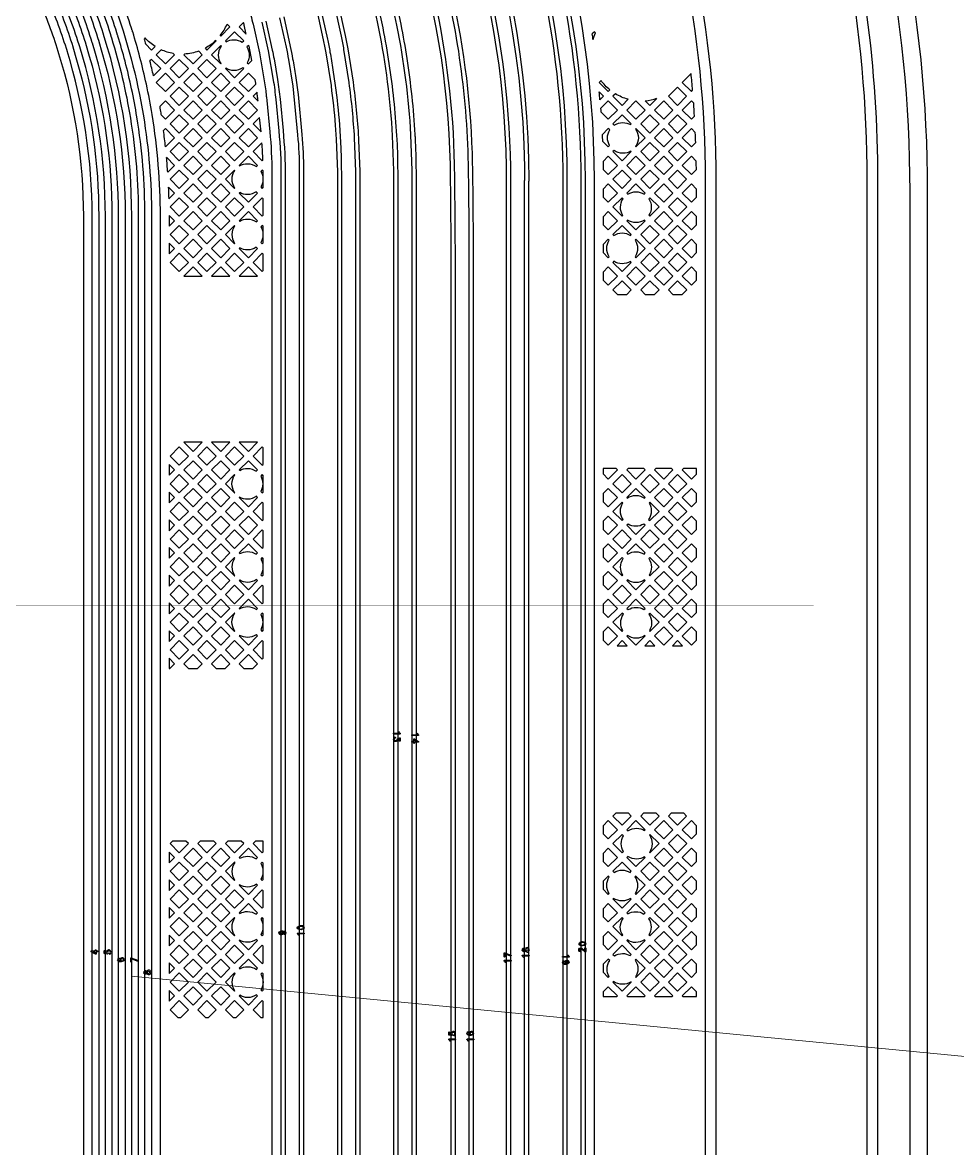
# Model space of a CAD drawing. Extents: x 726 to 3150, y -650 to 148.
# Drawn here: x 2605.96 to 2616.76, y -578.33 to -565.32 of the extents above; entities that cross this region are included whole.
import ezdxf

# ---------------------------------------------------------------- set-up
doc = ezdxf.new("R2010")
doc.units = 0
doc.layers.get('0').update_dxf_attribs({"lineweight": 5})
for name, color, linetype in [('bak_bak_btr2-bcq2792', 8, 'Continuous'), ('bak_outline', 12, 'Continuous'), ('biaozhu1', 9, 'Continuous'), ('quyukuang', 10, 'Continuous')]:
    doc.layers.add(name, color=color, linetype=linetype)

msp = doc.modelspace()

# ---------------------------------------------------------------- linework, layer by layer
at = {"linetype": 'Continuous'}
msp.add_line((2626.203, -578.168), (2607.222, -576.338), dxfattribs=at)
at = {"layer": 'bak_bak_btr2-bcq2792'}
for p, q in [((2608.517, -565.325), (2608.467, -565.375)), ((2608.467, -565.375), (2608.548, -565.456)), ((2613.685, -565.912), (2613.582, -566.015)), ((2608.673, -566.129), (2608.627, -566.174)), ((2608.627, -566.174), (2608.684, -566.232)), ((2608.702, -566.419), (2608.627, -566.494)), ((2608.719, -566.586), (2608.702, -566.419)), ((2608.627, -566.494), (2608.719, -566.586)), ((2608.729, -566.711), (2608.627, -566.814)), ((2607.658, -567.557), (2607.658, -567.675)), ((2607.658, -567.871), (2607.658, -567.994)), ((2607.658, -570.428), (2607.658, -570.552)), ((2607.658, -570.748), (2607.658, -570.872)), ((2607.658, -571.068), (2607.658, -571.192)), ((2607.658, -571.387), (2607.658, -571.511)), ((2607.658, -571.707), (2607.658, -571.831)), ((2607.658, -572.027), (2607.658, -572.151)), ((2607.658, -572.347), (2607.658, -572.47)), ((2612.832, -572.52), (2612.946, -572.52)), ((2613.152, -572.52), (2613.266, -572.52)), ((2613.471, -572.52), (2613.586, -572.52)), ((2607.658, -572.666), (2607.658, -572.782)), ((2607.658, -574.904), (2607.658, -575.028)), ((2607.658, -575.224), (2607.658, -575.348)), ((2607.658, -575.544), (2607.658, -575.667)), ((2607.658, -575.863), (2607.658, -575.987)), ((2607.658, -576.183), (2607.658, -576.307)), ((2607.658, -576.503), (2607.658, -576.626))]:
    msp.add_line(p, q, dxfattribs=at)
for points in [[(2598, -555.381), (2598, -549.881, -0.196002), (2602.246, -539.466, 0.196006), (2603.017, -537.576), (2603.017, -506.983, -0.414216), (2603.814, -506.186), (2615.413, -506.186, -0.414216), (2616.21, -506.983), (2616.21, -537.991, -0.202307), (2611.708, -548.661, 0.202311), (2611.194, -549.881), (2611.194, -555.381, 0.202315), (2611.708, -556.601, -0.202307), (2616.21, -567.271), (2616.21, -588.803, -0.414217), (2615.413, -589.599), (2603.814, -589.599, -0.414217), (2603.017, -588.803), (2603.017, -567.686, 0.196007), (2602.246, -565.796, -0.196002)], [(2607.368, -565.515, -0.002002), (2607.384, -565.57), (2607.454, -565.641), (2607.496, -565.599, -0.066388), (2607.381, -565.502)], [(2608.307, -565.535), (2608.318, -565.546, -0.129245), (2608.405, -565.523, -0.145994), (2608.503, -565.552), (2608.519, -565.535), (2608.413, -565.429)], [(2607.508, -565.695), (2607.614, -565.801), (2607.72, -565.695), (2607.706, -565.681, -0.064954), (2607.566, -565.638)], [(2608.073, -565.621), (2608.094, -565.641), (2608.2, -565.535), (2608.196, -565.531, -0.066909)], [(2608.148, -565.695), (2608.254, -565.801), (2608.257, -565.798, -0.145992), (2608.228, -565.7, -0.157343), (2608.261, -565.596), (2608.253, -565.589)], [(2608.556, -565.606, -0.27496), (2608.56, -565.788), (2608.573, -565.801), (2608.613, -565.761), (2608.58, -565.595), (2608.573, -565.589)], [(2607.828, -565.695), (2607.934, -565.801), (2608.04, -565.695), (2607.999, -565.654, -0.074284), (2607.835, -565.688)], [(2608.307, -565.855), (2608.413, -565.961), (2608.519, -565.855), (2608.509, -565.845, -0.157306), (2608.405, -565.878, -0.140718), (2608.311, -565.851)], [(2608.467, -566.015), (2608.573, -566.12), (2608.659, -566.035, 0.001196), (2608.657, -566.023), (2608.657, -566.022), (2608.651, -565.986), (2608.573, -565.909)], [(2612.623, -566.015), (2612.729, -566.12), (2612.748, -566.102, -0.066098), (2612.645, -565.993)], [(2607.549, -566.294, -0.002605), (2607.561, -566.368), (2607.561, -566.369, -0.00088), (2607.565, -566.391), (2607.614, -566.44), (2607.72, -566.334), (2607.614, -566.228)], [(2612.64, -566.318, -0.000857), (2612.642, -566.353), (2612.729, -566.44), (2612.835, -566.334), (2612.729, -566.228)], [(2613.582, -566.334), (2613.688, -566.44), (2613.724, -566.404, 0.003029), (2613.715, -566.255), (2613.688, -566.228)], [(2612.783, -566.494), (2612.798, -566.509, -0.14994), (2612.898, -566.479, -0.131441), (2612.987, -566.502), (2612.995, -566.494), (2612.889, -566.388)], [(2612.658, -566.619, -0.00163), (2612.661, -566.692), (2612.729, -566.76), (2612.744, -566.745, -0.131432), (2612.72, -566.656, -0.136752), (2612.746, -566.564), (2612.729, -566.548)], [(2613.043, -566.554, -0.155191), (2613.076, -566.656, -0.149932), (2613.045, -566.756), (2613.049, -566.76), (2613.155, -566.654), (2613.049, -566.548)], [(2613.582, -566.654), (2613.688, -566.76), (2613.739, -566.709, 0.002345), (2613.734, -566.594), (2613.688, -566.548)], [(2612.783, -566.814), (2612.889, -566.92), (2612.995, -566.814), (2612.99, -566.809, -0.136746), (2612.898, -566.834, -0.155192), (2612.795, -566.802)], [(2608.467, -566.974), (2608.472, -566.979, -0.13383), (2608.563, -566.954, -0.155978), (2608.666, -566.987), (2608.679, -566.974), (2608.573, -566.868)], [(2612.668, -566.929, -0.002027), (2612.67, -567.02), (2612.729, -567.08), (2612.835, -566.974), (2612.729, -566.868)], [(2613.582, -566.974), (2613.688, -567.08), (2613.746, -567.022, 0.001993), (2613.745, -566.924), (2613.688, -566.868)], [(2608.307, -567.133), (2608.413, -567.239), (2608.418, -567.235, -0.155979), (2608.385, -567.132, -0.152829), (2608.416, -567.031), (2608.413, -567.027)], [(2608.716, -567.222), (2608.733, -567.239), (2608.743, -567.229), (2608.743, -567.064, 0.001323), (2608.743, -567.038), (2608.733, -567.028), (2608.717, -567.044, -0.13064), (2608.74, -567.132, -0.133837)], [(2612.943, -567.293), (2612.955, -567.305, -0.139662), (2613.048, -567.278, -0.141511), (2613.143, -567.305), (2613.155, -567.293), (2613.049, -567.187)], [(2608.467, -567.293), (2608.573, -567.399), (2608.679, -567.293), (2608.664, -567.278, -0.152831), (2608.563, -567.31, -0.130639), (2608.474, -567.286)], [(2612.783, -567.453), (2612.889, -567.559), (2612.898, -567.551, -0.141503), (2612.87, -567.456, -0.147043), (2612.9, -567.358), (2612.889, -567.347)], [(2613.197, -567.359, -0.145197), (2613.226, -567.456, -0.139658), (2613.199, -567.549), (2613.209, -567.559), (2613.315, -567.453), (2613.209, -567.347)], [(2608.467, -567.613), (2608.473, -567.618, -0.134889), (2608.563, -567.593, -0.155451), (2608.666, -567.626), (2608.679, -567.613), (2608.573, -567.507)], [(2608.307, -567.773), (2608.413, -567.879), (2608.418, -567.874, -0.155457), (2608.386, -567.771, -0.151785), (2608.417, -567.67), (2608.413, -567.667)], [(2608.716, -567.862), (2608.733, -567.879), (2608.743, -567.869), (2608.743, -567.677), (2608.733, -567.667), (2608.717, -567.682, -0.131169), (2608.741, -567.771, -0.134883)], [(2612.783, -567.773), (2612.792, -567.782, -0.145469), (2612.889, -567.753, -0.144677), (2612.986, -567.782), (2612.995, -567.773), (2612.889, -567.667)], [(2612.943, -567.613), (2613.049, -567.719), (2613.155, -567.613), (2613.146, -567.604, -0.147048), (2613.048, -567.634, -0.145202), (2612.951, -567.605)], [(2612.67, -567.98), (2612.729, -568.039), (2612.74, -568.028, -0.144675), (2612.712, -567.931, -0.14124), (2612.739, -567.836), (2612.729, -567.827), (2612.67, -567.886)], [(2613.038, -568.028), (2613.049, -568.039), (2613.155, -567.933), (2613.049, -567.827), (2613.04, -567.836, -0.142038), (2613.067, -567.931, -0.145466)], [(2608.467, -567.933), (2608.573, -568.039), (2608.679, -567.933), (2608.664, -567.918, -0.15178), (2608.563, -567.949, -0.131176), (2608.475, -567.925)], [(2612.783, -568.093), (2612.889, -568.199), (2612.995, -568.093), (2612.984, -568.082, -0.141252), (2612.889, -568.109, -0.142032), (2612.794, -568.081)], [(2608.467, -570.49), (2608.473, -570.496, -0.129832), (2608.561, -570.473, -0.155192), (2608.664, -570.506), (2608.679, -570.49), (2608.573, -570.384)], [(2608.307, -570.65), (2608.413, -570.756), (2608.416, -570.754, -0.155191), (2608.383, -570.651, -0.156771), (2608.417, -570.547), (2608.413, -570.544)], [(2608.715, -570.562, -0.131432), (2608.739, -570.651, -0.12984), (2608.716, -570.739), (2608.733, -570.756), (2608.743, -570.746), (2608.743, -570.555), (2608.733, -570.544)], [(2612.943, -570.81), (2612.948, -570.815, -0.14836), (2613.047, -570.785, -0.152039), (2613.148, -570.817), (2613.155, -570.81), (2613.049, -570.704)], [(2608.467, -570.81), (2608.573, -570.916), (2608.679, -570.81), (2608.665, -570.795, -0.156771), (2608.561, -570.829, -0.131441), (2608.472, -570.805)], [(2612.783, -570.97), (2612.889, -571.076), (2612.901, -571.064, -0.152049), (2612.869, -570.963, -0.138333), (2612.896, -570.87), (2612.889, -570.864)], [(2613.195, -571.062), (2613.209, -571.076), (2613.315, -570.97), (2613.209, -570.864), (2613.2, -570.873, -0.134633), (2613.225, -570.963, -0.148355)], [(2612.943, -571.13), (2613.049, -571.236), (2613.155, -571.13), (2613.14, -571.115, -0.138341), (2613.047, -571.141, -0.134621), (2612.957, -571.116)], [(2608.467, -571.449), (2608.475, -571.457, -0.131166), (2608.563, -571.433, -0.151778), (2608.664, -571.464), (2608.679, -571.449), (2608.573, -571.343)], [(2612.943, -571.449), (2612.955, -571.462, -0.139131), (2613.049, -571.435, -0.139658), (2613.142, -571.462), (2613.155, -571.449), (2613.049, -571.343)], [(2608.307, -571.609), (2608.413, -571.715), (2608.417, -571.712, -0.151777), (2608.386, -571.611, -0.155454), (2608.418, -571.508), (2608.413, -571.503)], [(2608.716, -571.52, -0.134899), (2608.741, -571.611, -0.131176), (2608.717, -571.7), (2608.733, -571.715), (2608.743, -571.705), (2608.743, -571.513), (2608.733, -571.503)], [(2612.783, -571.609), (2612.889, -571.715), (2612.898, -571.707, -0.139662), (2612.871, -571.613, -0.147574), (2612.901, -571.515), (2612.889, -571.503)], [(2613.197, -571.515, -0.147048), (2613.227, -571.613, -0.139124), (2613.2, -571.706), (2613.209, -571.715), (2613.315, -571.609), (2613.209, -571.503)], [(2608.467, -571.769), (2608.573, -571.875), (2608.679, -571.769), (2608.666, -571.756, -0.155457), (2608.563, -571.789, -0.134886), (2608.473, -571.764)], [(2612.943, -571.769), (2613.049, -571.875), (2613.155, -571.769), (2613.147, -571.761, -0.14757), (2613.049, -571.791, -0.147043), (2612.951, -571.761)], [(2608.467, -572.089), (2608.472, -572.093, -0.131962), (2608.561, -572.069, -0.157289), (2608.665, -572.103), (2608.679, -572.089), (2608.573, -571.983)], [(2612.943, -572.089), (2612.958, -572.104, -0.137545), (2613.051, -572.078, -0.134091), (2613.141, -572.103), (2613.155, -572.089), (2613.049, -571.983)], [(2608.307, -572.249), (2608.413, -572.355), (2608.417, -572.351, -0.157288), (2608.383, -572.247, -0.154669), (2608.416, -572.145), (2608.413, -572.143)], [(2608.715, -572.336), (2608.733, -572.355), (2608.743, -572.344), (2608.743, -572.153), (2608.733, -572.143), (2608.716, -572.16, -0.129316), (2608.739, -572.247, -0.131974)], [(2612.783, -572.249), (2612.889, -572.355), (2612.898, -572.346, -0.134093), (2612.873, -572.256, -0.149153), (2612.903, -572.157), (2612.889, -572.143)], [(2613.197, -572.155, -0.152569), (2613.229, -572.256, -0.137539), (2613.203, -572.348), (2613.209, -572.355), (2613.315, -572.249), (2613.209, -572.143)], [(2608.467, -572.408), (2608.573, -572.514), (2608.679, -572.408), (2608.663, -572.393, -0.154667), (2608.561, -572.425, -0.129302), (2608.474, -572.402)], [(2612.943, -572.409), (2613.049, -572.514), (2613.155, -572.408), (2613.15, -572.403, -0.149145), (2613.051, -572.434, -0.152563), (2612.95, -572.402)], [(2612.943, -574.646), (2612.956, -574.66, -0.151248), (2613.057, -574.629, -0.134886), (2613.148, -574.654), (2613.155, -574.646), (2613.049, -574.54)], [(2612.783, -574.806), (2612.889, -574.912), (2612.904, -574.897, -0.134899), (2612.879, -574.807, -0.135426), (2612.904, -574.715), (2612.889, -574.7)], [(2613.203, -574.706, -0.151777), (2613.235, -574.807, -0.151254), (2613.204, -574.907), (2613.209, -574.912), (2613.315, -574.806), (2613.209, -574.7)], [(2608.467, -574.966), (2608.476, -574.975, -0.129299), (2608.563, -574.952, -0.149932), (2608.663, -574.982), (2608.679, -574.966), (2608.573, -574.86)], [(2612.943, -574.966), (2613.049, -575.072), (2613.155, -574.966), (2613.148, -574.959, -0.135419), (2613.057, -574.984, -0.151778), (2612.956, -574.953)], [(2608.307, -575.126), (2608.413, -575.232), (2608.416, -575.229, -0.149944), (2608.386, -575.129, -0.157296), (2608.419, -575.025), (2608.413, -575.02)], [(2608.716, -575.037, -0.136746), (2608.741, -575.129, -0.129302), (2608.718, -575.217), (2608.733, -575.232), (2608.743, -575.222), (2608.743, -575.03), (2608.733, -575.02)], [(2612.783, -575.126), (2612.796, -575.138, -0.139131), (2612.889, -575.112, -0.139396), (2612.982, -575.138), (2612.995, -575.126), (2612.889, -575.02)], [(2612.67, -575.333), (2612.729, -575.392), (2612.738, -575.383, -0.139399), (2612.711, -575.29, -0.147577), (2612.741, -575.191), (2612.729, -575.18), (2612.67, -575.239)], [(2613.037, -575.191, -0.147304), (2613.067, -575.29, -0.139124), (2613.04, -575.383), (2613.049, -575.392), (2613.155, -575.286), (2613.049, -575.18)], [(2608.467, -575.286), (2608.573, -575.392), (2608.679, -575.286), (2608.667, -575.274, -0.157288), (2608.563, -575.307, -0.136748), (2608.471, -575.282)], [(2608.467, -575.606), (2608.475, -575.613, -0.130112), (2608.563, -575.59, -0.151778), (2608.664, -575.621), (2608.679, -575.606), (2608.573, -575.499)], [(2612.783, -575.445), (2612.889, -575.551), (2612.995, -575.446), (2612.987, -575.438, -0.147573), (2612.889, -575.467, -0.147312), (2612.791, -575.438)], [(2612.943, -575.605), (2612.955, -575.617, -0.135159), (2613.046, -575.592, -0.1423), (2613.141, -575.62), (2613.155, -575.606), (2613.049, -575.499)], [(2608.307, -575.765), (2608.413, -575.871), (2608.416, -575.868, -0.151777), (2608.385, -575.768, -0.156507), (2608.418, -575.664), (2608.413, -575.659)], [(2608.716, -575.677, -0.134899), (2608.741, -575.768, -0.130108), (2608.717, -575.856), (2608.733, -575.871), (2608.743, -575.861), (2608.743, -575.67), (2608.733, -575.659)], [(2612.783, -575.765), (2612.889, -575.871), (2612.896, -575.865, -0.142302), (2612.868, -575.77, -0.151511), (2612.899, -575.669), (2612.889, -575.659)], [(2613.195, -575.673, -0.144409), (2613.223, -575.77, -0.135164), (2613.198, -575.861), (2613.209, -575.871), (2613.315, -575.765), (2613.209, -575.659)], [(2608.467, -575.925), (2608.573, -576.031), (2608.679, -575.925), (2608.666, -575.912, -0.156509), (2608.563, -575.945, -0.134886), (2608.472, -575.921)], [(2612.943, -575.925), (2613.049, -576.031), (2613.155, -575.925), (2613.146, -575.916, -0.151517), (2613.046, -575.948, -0.144411), (2612.949, -575.919)], [(2612.783, -576.085), (2612.8, -576.102, -0.138862), (2612.893, -576.075, -0.130639), (2612.981, -576.099), (2612.995, -576.085), (2612.889, -575.979)], [(2608.467, -576.245), (2608.475, -576.252, -0.133566), (2608.565, -576.228, -0.150992), (2608.665, -576.259), (2608.679, -576.245), (2608.573, -576.139)], [(2612.67, -576.292), (2612.729, -576.351), (2612.739, -576.341, -0.130641), (2612.715, -576.253, -0.14783), (2612.745, -576.155), (2612.729, -576.139), (2612.67, -576.198)], [(2613.038, -576.15, -0.155976), (2613.071, -576.253, -0.138868), (2613.044, -576.346), (2613.049, -576.351), (2613.155, -576.245), (2613.049, -576.139)], [(2608.307, -576.405), (2608.413, -576.511), (2608.418, -576.506, -0.150988), (2608.387, -576.406, -0.153092), (2608.419, -576.304), (2608.413, -576.299)], [(2608.717, -576.314, -0.135691), (2608.743, -576.406, -0.133553), (2608.718, -576.496), (2608.733, -576.511), (2608.743, -576.5), (2608.743, -576.309), (2608.733, -576.299)], [(2612.783, -576.405), (2612.889, -576.511), (2612.995, -576.405), (2612.992, -576.401, -0.147838), (2612.893, -576.431, -0.155975), (2612.79, -576.398)], [(2608.467, -576.565), (2608.573, -576.671), (2608.679, -576.565), (2608.666, -576.552, -0.1531), (2608.565, -576.584, -0.135682), (2608.474, -576.558)]]:
    msp.add_lwpolyline(points, format="xyb", close=True, dxfattribs=at)
for points in [[(2613.976, -585.659), (2613.976, -567.147, 0.202298), (2610.149, -558.078, -0.202305)], [(2610.061, -558.169, -0.202293), (2613.848, -567.147), (2613.848, -585.688, -0.020524)], [(2612.416, -584.975), (2612.416, -567.147, 0.202305), (2609.061, -559.195, -0.202285)], [(2612.207, -585.018), (2612.207, -567.147, 0.202305), (2608.914, -559.345, -0.20227)], [(2609.063, -560.068, -0.187222), (2611.811, -567.148, -0.120762), (2611.808, -567.159), (2611.808, -585.113, 0.198841), (2611.972, -585.509), (2612.211, -585.748, -0.160394), (2612.427, -586.176, 0.08457), (2612.458, -586.241, -0.26797), (2612.502, -586.318), (2612.502, -586.953), (2612.325, -586.953), (2612.325, -586.318, -0.221795), (2612.356, -586.249, 0.130023), (2612.376, -586.142, 0.145827), (2612.18, -585.78), (2611.941, -585.541, -0.198837), (2611.763, -585.113), (2611.763, -567.148, -0.12073), (2611.766, -567.138, 0.003119), (2611.765, -566.991, 0.198397), (2608.607, -559.661, -0.034382)], [(2610.291, -560.539, -0.159979), (2612.461, -567.147), (2612.461, -584.975, 0.122757)], [(2612.569, -584.976), (2612.569, -567.147, 0.159973), (2610.378, -560.475, 0.033004)], [(2610.162, -560.718, -0.158409), (2612.252, -567.147), (2612.252, -585.018, 0.198501)], [(2610.462, -562.449, -0.119188), (2611.599, -567.148), (2611.599, -585.229, 0.198909), (2611.743, -585.576), (2612.006, -585.839, -0.198885), (2612.086, -586.032), (2612.086, -586.123, 0.124476), (2612.117, -586.247, -0.234344), (2612.152, -586.318), (2612.152, -586.953), (2611.975, -586.953), (2611.975, -586.318, -0.234151), (2612.01, -586.247, 0.124489), (2612.041, -586.123), (2612.041, -586.032, 0.198886), (2611.974, -585.871), (2611.711, -585.608, -0.198911), (2611.554, -585.229), (2611.553, -566.995, 0.154555), (2609.598, -561.129)], [(2610.716, -565.033, -0.050566), (2610.95, -566.964), (2610.951, -567.002, -0.003403), (2610.96, -568.345), (2610.96, -585.851, 0.086272), (2610.989, -586.016, -0.05087), (2611.028, -586.175, 0.080048), (2611.061, -586.248, -0.242459), (2611.102, -586.318), (2611.102, -586.953), (2610.925, -586.953), (2610.925, -586.318, -0.199374), (2610.954, -586.256, 0.124478), (2610.975, -586.135, 0.035543), (2610.946, -586.031, -0.086175), (2610.915, -585.851), (2610.915, -568.345, 0.003403), (2610.906, -567.002, -0.015413), (2610.906, -567.001), (2610.905, -566.964, 0.148333), (2609.186, -561.667)], [(2614.79, -562.068, -0.090345), (2615.715, -567.147), (2615.715, -588.451, -0.391957)], [(2606.437, -563.885, -0.094675), (2607.36, -566.402, -0.040759), (2607.455, -567.56), (2607.455, -585.082, -0.1504)], [(2611.124, -585.851), (2611.124, -568.344, 0.003401), (2611.115, -566.999, -0.015215), (2611.115, -566.998), (2611.114, -566.959, 0.063005), (2610.758, -564.525, 0.016797)], [(2607.557, -585.083), (2607.557, -567.557, 0.040655), (2607.461, -566.385, 0.012253), (2607.395, -566.036, 0.011001), (2607.321, -565.726, 0.010596), (2607.237, -565.431, -0.016372), (2607.236, -565.428, -0.017308), (2607.235, -565.425, 0.006268), (2607.232, -565.415), (2607.223, -565.387, 0.024502), (2606.978, -564.721, 0.007098)], [(2607.226, -584.794), (2607.226, -567.559, 0.07621), (2606.909, -565.488, 0.024727), (2606.672, -564.847, -0.018176)], [(2606.742, -564.819, -0.025654), (2606.989, -565.491, -0.014069), (2606.992, -565.501, -0.034037), (2607.21, -566.426, -0.040723), (2607.302, -567.559), (2607.302, -584.794, -0.04192)], [(2607.378, -585.082), (2607.378, -567.558, 0.040679), (2607.285, -566.414, 0.023257), (2607.149, -565.771, 0.010696), (2607.066, -565.481, -0.01132), (2607.066, -565.48, 0.011139), (2607.062, -565.468), (2607.054, -565.443, 0.024629), (2606.813, -564.79, 0.008636)], [(2606.318, -564.989, -0.025023), (2606.545, -565.602, -0.019925), (2606.545, -565.605), (2606.589, -565.753, -0.070258), (2606.845, -567.561), (2606.845, -584.612, -0.1989)], [(2606.921, -584.612), (2606.921, -567.561, 0.075222), (2606.625, -565.606), (2606.617, -565.58, 0.026212), (2606.376, -564.931, -0.01785)], [(2606.458, -564.929, -0.02504), (2606.69, -565.557, -0.020172), (2606.691, -565.56, -0.014957), (2606.692, -565.562), (2606.736, -565.711, -0.070241), (2606.997, -567.561), (2606.997, -584.612, -0.198805)], [(2607.074, -584.794), (2607.074, -567.561, 0.075223), (2606.771, -565.561, -0.031206), (2606.77, -565.556, 0.025899), (2606.528, -564.9, -0.028124)], [(2606.6, -564.874, -0.025872), (2606.844, -565.537, -0.03296), (2606.845, -565.542, -0.075082), (2607.15, -567.561), (2607.15, -584.794, -0.041963)], [(2610.921, -564.987, -0.050537), (2611.159, -566.958), (2611.16, -566.999, -0.003401), (2611.169, -568.344), (2611.169, -585.851, 0.086524)], [(2606.156, -565.065, -0.024688), (2606.374, -565.653), (2606.374, -565.654), (2606.382, -565.681, -0.075246), (2606.667, -567.561), (2606.667, -584.612, -0.198651)], [(2606.769, -584.612), (2606.769, -567.561, 0.075245), (2606.479, -565.651, -0.022971), (2606.479, -565.648), (2606.472, -565.625, 0.02492), (2606.249, -565.022, -0.025436)], [(2609.813, -584.218), (2609.813, -567.042), (2609.799, -566.656, 0.018879), (2609.737, -566.018, -0.021991), (2609.737, -566.016), (2609.677, -565.634, 0.004575), (2609.648, -565.482), (2609.567, -565.117, 0.00742)], [(2609.611, -565.108), (2609.692, -565.473, -0.004575), (2609.721, -565.626), (2609.782, -566.011, -0.018941), (2609.844, -566.655, -0.026362), (2609.844, -566.658, 0.00255), (2609.846, -566.685), (2609.858, -567.041, -0.00257), (2609.859, -567.143), (2609.858, -584.218, -0.133917)], [(2608.573, -565.139, -0.00706), (2608.627, -565.344), (2608.7, -565.673), (2608.77, -566.09, -0.006602), (2608.78, -566.173, -0.004023), (2608.786, -566.224), (2608.82, -566.584, -0.022268), (2608.845, -567.063), (2608.845, -584.643, -0.268376)], [(2609.604, -584.218), (2609.604, -567.046), (2609.59, -566.669), (2609.579, -566.507, 0.013719), (2609.531, -566.055, -0.02258), (2609.531, -566.053, -0.015345), (2609.531, -566.052), (2609.471, -565.672, 0.004579), (2609.442, -565.523), (2609.363, -565.166, 0.007393)], [(2609.407, -565.156), (2609.487, -565.514, -0.004581), (2609.515, -565.664, -0.006237), (2609.55, -565.868), (2609.576, -566.049, -0.013719), (2609.624, -566.503), (2609.64, -566.776, -0.004293), (2609.646, -566.919), (2609.65, -567.143), (2609.649, -584.218, -0.133928)], [(2610.254, -585.602), (2610.254, -567.034), (2610.239, -566.632, 0.034939), (2610.08, -565.394), (2610.036, -565.186, 0.012415)], [(2610.08, -565.176), (2610.124, -565.386, -0.01165), (2610.196, -565.798, -0.023291), (2610.284, -566.63, 0.003134), (2610.286, -566.658, -0.006768), (2610.296, -566.901), (2610.3, -567.142), (2610.299, -585.602, -0.134189)], [(2610.466, -579.899), (2610.466, -567.031), (2610.45, -566.62, 0.034949), (2610.288, -565.353), (2610.242, -565.139, 0.012424)], [(2610.286, -565.13), (2610.332, -565.344, -0.010873), (2610.402, -565.737, -0.024078), (2610.495, -566.617, 0.003329), (2610.497, -566.645, -0.00681), (2610.507, -566.895), (2610.511, -567.142), (2610.511, -579.903, -0.060085)], [(2615.843, -588.633), (2615.843, -567.146, 0.033094), (2615.716, -565.229, -0.14432)], [(2608.548, -565.456), (2608.545, -565.443), (2608.528, -565.368, 0.001526), (2608.517, -565.325)], [(2608.953, -584.627), (2608.953, -567.1, 0.023997), (2608.928, -566.573), (2608.893, -566.214, 0.017164), (2608.864, -565.988), (2608.805, -565.651), (2608.731, -565.319, 0.007126)], [(2608.775, -565.308), (2608.849, -565.642, -0.003353), (2608.869, -565.743), (2608.908, -565.981, -0.017164), (2608.938, -566.21), (2608.973, -566.569, -0.023997), (2608.998, -567.1), (2608.998, -584.627, -0.27194)], [(2609.165, -584.814), (2609.165, -567.033, 0.023929), (2609.145, -566.622), (2609.089, -566.058), (2609.04, -565.75, 0.004573), (2609.013, -565.609), (2608.937, -565.269, 0.007163)], [(2608.981, -565.259), (2609.057, -565.601, -0.004577), (2609.084, -565.742, -0.006223), (2609.117, -565.936), (2609.146, -566.154), (2609.19, -566.617, -0.023929), (2609.21, -567.033), (2609.21, -584.814, -0.198921)], [(2612.554, -565.524, -0.038788), (2612.581, -565.441), (2612.57, -565.429), (2612.543, -565.455)], [(2613.582, -566.015), (2613.688, -566.12), (2613.703, -566.106, 0.003929), (2613.685, -565.912)], [(2608.684, -566.232, 0.003843), (2608.68, -566.185), (2608.679, -566.185, 0.004563), (2608.673, -566.129)], [(2612.96, -566.21, -0.071339), (2612.811, -566.147), (2612.783, -566.174)], [(2608.627, -566.814), (2608.733, -566.92), (2608.74, -566.913, 0.009531), (2608.729, -566.711)]]:
    msp.add_lwpolyline(points, format="xyb", dxfattribs=at)
for points in [[(2608.247, -565.475), (2608.253, -565.481), (2608.359, -565.375), (2608.327, -565.342)], [(2607.477, -565.938), (2607.56, -565.855), (2607.454, -565.749), (2607.436, -565.767)], [(2612.632, -566.218), (2612.675, -566.174), (2612.624, -566.123)], [(2612.783, -566.174), (2612.889, -566.28), (2612.96, -566.21)], [(2613.156, -566.227), (2613.209, -566.28), (2613.291, -566.199)], [(2607.615, -566.759), (2607.72, -566.654), (2607.614, -566.548), (2607.592, -566.571)], [(2607.641, -567.053), (2607.72, -566.974), (2607.627, -566.88)], [(2607.656, -567.358), (2607.72, -567.293), (2607.651, -567.224)], [(2607.658, -567.675), (2607.72, -567.613), (2607.658, -567.551)], [(2607.658, -567.551), (2607.658, -567.557), (2607.658, -567.557)], [(2607.658, -567.994), (2607.72, -567.933), (2607.658, -567.871)], [(2607.658, -570.552), (2607.72, -570.49), (2607.658, -570.428)], [(2607.658, -570.872), (2607.72, -570.81), (2607.658, -570.748)], [(2607.658, -571.192), (2607.72, -571.13), (2607.658, -571.068)], [(2607.658, -571.511), (2607.72, -571.449), (2607.658, -571.387)], [(2607.658, -571.831), (2607.72, -571.769), (2607.658, -571.707)], [(2607.658, -572.151), (2607.72, -572.089), (2607.658, -572.027)], [(2607.658, -572.47), (2607.72, -572.408), (2607.658, -572.347)], [(2612.946, -572.52), (2612.889, -572.462), (2612.832, -572.52)], [(2613.266, -572.52), (2613.209, -572.462), (2613.152, -572.52)], [(2613.586, -572.52), (2613.529, -572.462), (2613.471, -572.52)], [(2607.658, -572.782), (2607.666, -572.782), (2607.72, -572.728), (2607.658, -572.666)], [(2607.658, -575.028), (2607.72, -574.966), (2607.658, -574.904)], [(2607.658, -575.348), (2607.72, -575.286), (2607.658, -575.224)], [(2607.658, -575.667), (2607.72, -575.606), (2607.658, -575.544)], [(2607.658, -575.987), (2607.72, -575.925), (2607.658, -575.863)], [(2607.658, -576.307), (2607.72, -576.245), (2607.658, -576.183)], [(2607.658, -576.626), (2607.72, -576.565), (2607.658, -576.503)]]:
    msp.add_lwpolyline(points, dxfattribs=at)
for points in [[(2607.668, -565.855), (2607.774, -565.961), (2607.88, -565.855), (2607.774, -565.749)], [(2607.988, -565.855), (2608.094, -565.961), (2608.2, -565.855), (2608.094, -565.749)], [(2607.508, -566.015), (2607.614, -566.12), (2607.72, -566.015), (2607.614, -565.909)], [(2607.828, -566.015), (2607.934, -566.121), (2608.04, -566.015), (2607.934, -565.909)], [(2608.148, -566.015), (2608.254, -566.121), (2608.36, -566.015), (2608.254, -565.909)], [(2607.668, -566.174), (2607.774, -566.28), (2607.88, -566.174), (2607.774, -566.068)], [(2607.988, -566.174), (2608.094, -566.28), (2608.2, -566.174), (2608.094, -566.068)], [(2608.307, -566.174), (2608.413, -566.28), (2608.519, -566.174), (2608.413, -566.068)], [(2613.423, -566.174), (2613.529, -566.28), (2613.634, -566.174), (2613.529, -566.068)], [(2607.828, -566.334), (2607.934, -566.44), (2608.04, -566.334), (2607.934, -566.228)], [(2608.148, -566.334), (2608.254, -566.44), (2608.359, -566.334), (2608.254, -566.228)], [(2608.467, -566.334), (2608.573, -566.44), (2608.679, -566.334), (2608.573, -566.228)], [(2612.943, -566.334), (2613.049, -566.44), (2613.155, -566.334), (2613.049, -566.228)], [(2613.263, -566.334), (2613.369, -566.44), (2613.475, -566.334), (2613.369, -566.228)], [(2607.668, -566.494), (2607.774, -566.6), (2607.88, -566.494), (2607.774, -566.388)], [(2607.988, -566.494), (2608.094, -566.6), (2608.2, -566.494), (2608.094, -566.388)], [(2608.307, -566.494), (2608.413, -566.6), (2608.519, -566.494), (2608.413, -566.388)], [(2613.103, -566.494), (2613.209, -566.6), (2613.315, -566.494), (2613.209, -566.388)], [(2613.423, -566.494), (2613.529, -566.6), (2613.635, -566.494), (2613.529, -566.388)], [(2607.828, -566.654), (2607.934, -566.76), (2608.04, -566.654), (2607.934, -566.548)], [(2608.148, -566.654), (2608.254, -566.76), (2608.36, -566.654), (2608.254, -566.548)], [(2608.467, -566.654), (2608.573, -566.76), (2608.679, -566.654), (2608.573, -566.548)], [(2613.263, -566.654), (2613.369, -566.76), (2613.475, -566.654), (2613.369, -566.548)], [(2607.668, -566.814), (2607.774, -566.92), (2607.88, -566.814), (2607.774, -566.708)], [(2607.988, -566.814), (2608.094, -566.92), (2608.2, -566.814), (2608.094, -566.708)], [(2608.307, -566.814), (2608.413, -566.92), (2608.519, -566.814), (2608.413, -566.708)], [(2613.103, -566.814), (2613.209, -566.92), (2613.315, -566.814), (2613.209, -566.708)], [(2613.423, -566.814), (2613.529, -566.92), (2613.635, -566.814), (2613.529, -566.708)], [(2607.828, -566.974), (2607.934, -567.08), (2608.04, -566.974), (2607.934, -566.868)], [(2608.148, -566.974), (2608.254, -567.079), (2608.359, -566.974), (2608.254, -566.868)], [(2612.943, -566.974), (2613.049, -567.08), (2613.155, -566.974), (2613.049, -566.868)], [(2613.263, -566.974), (2613.369, -567.08), (2613.475, -566.974), (2613.369, -566.868)], [(2607.668, -567.133), (2607.774, -567.239), (2607.88, -567.133), (2607.774, -567.027)], [(2607.988, -567.133), (2608.094, -567.239), (2608.2, -567.133), (2608.094, -567.027)], [(2612.783, -567.133), (2612.889, -567.239), (2612.995, -567.133), (2612.889, -567.028)], [(2613.103, -567.133), (2613.209, -567.239), (2613.315, -567.133), (2613.209, -567.027)], [(2613.423, -567.133), (2613.529, -567.239), (2613.634, -567.133), (2613.529, -567.028)], [(2607.828, -567.293), (2607.934, -567.399), (2608.04, -567.293), (2607.934, -567.187)], [(2608.148, -567.293), (2608.254, -567.399), (2608.36, -567.293), (2608.254, -567.187)], [(2612.67, -567.34), (2612.729, -567.399), (2612.835, -567.293), (2612.729, -567.187), (2612.67, -567.247)], [(2613.263, -567.293), (2613.369, -567.399), (2613.475, -567.293), (2613.369, -567.187)], [(2613.582, -567.293), (2613.688, -567.399), (2613.747, -567.341), (2613.747, -567.246), (2613.688, -567.187)], [(2607.668, -567.453), (2607.774, -567.559), (2607.88, -567.453), (2607.774, -567.347)], [(2607.988, -567.453), (2608.094, -567.559), (2608.2, -567.453), (2608.094, -567.347)], [(2608.307, -567.453), (2608.413, -567.559), (2608.519, -567.453), (2608.413, -567.347)], [(2608.627, -567.453), (2608.733, -567.559), (2608.743, -567.549), (2608.743, -567.358), (2608.733, -567.347)], [(2613.423, -567.453), (2613.529, -567.559), (2613.635, -567.453), (2613.529, -567.347)], [(2607.828, -567.613), (2607.934, -567.719), (2608.04, -567.613), (2607.934, -567.507)], [(2608.148, -567.613), (2608.254, -567.719), (2608.36, -567.613), (2608.254, -567.507)], [(2612.67, -567.66), (2612.729, -567.719), (2612.835, -567.613), (2612.729, -567.507), (2612.67, -567.566)], [(2613.263, -567.613), (2613.369, -567.719), (2613.475, -567.613), (2613.369, -567.507)], [(2613.582, -567.613), (2613.688, -567.719), (2613.747, -567.661), (2613.747, -567.565), (2613.688, -567.507)], [(2607.668, -567.773), (2607.774, -567.879), (2607.88, -567.773), (2607.774, -567.667)], [(2607.988, -567.773), (2608.094, -567.879), (2608.2, -567.773), (2608.094, -567.667)], [(2613.103, -567.773), (2613.209, -567.879), (2613.315, -567.773), (2613.209, -567.667)], [(2613.423, -567.773), (2613.529, -567.879), (2613.635, -567.773), (2613.529, -567.667)], [(2607.828, -567.933), (2607.934, -568.039), (2608.04, -567.933), (2607.934, -567.827)], [(2608.148, -567.933), (2608.253, -568.039), (2608.359, -567.933), (2608.254, -567.827)], [(2613.263, -567.933), (2613.369, -568.039), (2613.475, -567.933), (2613.369, -567.827)], [(2613.583, -567.933), (2613.688, -568.039), (2613.747, -567.98), (2613.747, -567.885), (2613.688, -567.827)], [(2607.668, -568.093), (2607.774, -568.199), (2607.88, -568.093), (2607.774, -567.987)], [(2607.988, -568.093), (2608.094, -568.198), (2608.2, -568.093), (2608.094, -567.987)], [(2608.307, -568.093), (2608.413, -568.199), (2608.519, -568.093), (2608.413, -567.987)], [(2608.627, -568.093), (2608.733, -568.199), (2608.743, -568.188), (2608.743, -567.997), (2608.733, -567.987)], [(2613.103, -568.093), (2613.209, -568.199), (2613.315, -568.093), (2613.209, -567.987)], [(2613.423, -568.093), (2613.529, -568.198), (2613.635, -568.092), (2613.529, -567.987)], [(2607.828, -568.252), (2607.828, -568.253), (2608.04, -568.253), (2608.04, -568.252), (2607.934, -568.146)], [(2608.148, -568.252), (2608.148, -568.253), (2608.359, -568.253), (2608.359, -568.252), (2608.253, -568.146)], [(2608.467, -568.252), (2608.467, -568.253), (2608.679, -568.253), (2608.679, -568.252), (2608.573, -568.146)], [(2612.67, -568.299), (2612.729, -568.358), (2612.835, -568.252), (2612.729, -568.146), (2612.67, -568.205)], [(2612.943, -568.252), (2613.049, -568.358), (2613.155, -568.252), (2613.049, -568.146)], [(2613.263, -568.252), (2613.369, -568.358), (2613.475, -568.252), (2613.369, -568.146)], [(2613.582, -568.252), (2613.688, -568.358), (2613.747, -568.3), (2613.747, -568.205), (2613.688, -568.146)], [(2612.783, -568.412), (2612.835, -568.464), (2612.944, -568.464), (2612.995, -568.412), (2612.889, -568.306)], [(2613.103, -568.412), (2613.154, -568.464), (2613.263, -568.464), (2613.315, -568.412), (2613.209, -568.306)], [(2613.423, -568.412), (2613.474, -568.464), (2613.583, -568.464), (2613.635, -568.412), (2613.529, -568.306)], [(2607.828, -570.171), (2607.934, -570.277), (2608.04, -570.171), (2608.038, -570.169), (2607.83, -570.169)], [(2608.148, -570.171), (2608.254, -570.277), (2608.359, -570.171), (2608.358, -570.169), (2608.149, -570.169)], [(2608.467, -570.171), (2608.573, -570.277), (2608.679, -570.171), (2608.678, -570.169), (2608.469, -570.169)], [(2607.668, -570.33), (2607.774, -570.436), (2607.88, -570.33), (2607.774, -570.225)], [(2607.988, -570.33), (2608.094, -570.436), (2608.2, -570.33), (2608.094, -570.224)], [(2608.307, -570.33), (2608.413, -570.436), (2608.519, -570.331), (2608.413, -570.225)], [(2608.627, -570.331), (2608.733, -570.436), (2608.743, -570.426), (2608.743, -570.235), (2608.733, -570.225)], [(2607.828, -570.49), (2607.934, -570.596), (2608.04, -570.49), (2607.934, -570.384)], [(2608.148, -570.49), (2608.254, -570.596), (2608.36, -570.49), (2608.254, -570.384)], [(2607.668, -570.65), (2607.774, -570.756), (2607.88, -570.65), (2607.774, -570.544)], [(2607.988, -570.65), (2608.094, -570.756), (2608.2, -570.65), (2608.094, -570.544)], [(2612.67, -570.537), (2612.729, -570.596), (2612.835, -570.49), (2612.819, -570.474), (2612.67, -570.474)], [(2612.783, -570.65), (2612.889, -570.756), (2612.995, -570.65), (2612.889, -570.544)], [(2612.943, -570.49), (2613.049, -570.596), (2613.155, -570.49), (2613.139, -570.474), (2612.96, -570.474)], [(2613.103, -570.65), (2613.209, -570.756), (2613.315, -570.65), (2613.209, -570.544)], [(2613.263, -570.49), (2613.369, -570.596), (2613.475, -570.49), (2613.458, -570.474), (2613.279, -570.474)], [(2613.423, -570.65), (2613.529, -570.756), (2613.635, -570.65), (2613.529, -570.544)], [(2613.582, -570.49), (2613.688, -570.596), (2613.747, -570.538), (2613.747, -570.474), (2613.599, -570.474)], [(2607.828, -570.81), (2607.934, -570.916), (2608.04, -570.81), (2607.934, -570.704)], [(2608.148, -570.81), (2608.254, -570.916), (2608.359, -570.81), (2608.254, -570.704)], [(2612.67, -570.857), (2612.729, -570.916), (2612.835, -570.81), (2612.729, -570.704), (2612.67, -570.763)], [(2613.263, -570.81), (2613.369, -570.916), (2613.475, -570.81), (2613.369, -570.704)], [(2613.583, -570.81), (2613.688, -570.916), (2613.747, -570.858), (2613.747, -570.762), (2613.688, -570.704)], [(2607.668, -570.97), (2607.774, -571.076), (2607.88, -570.97), (2607.774, -570.864)], [(2607.988, -570.97), (2608.094, -571.076), (2608.2, -570.97), (2608.094, -570.864)], [(2608.307, -570.97), (2608.413, -571.076), (2608.519, -570.97), (2608.413, -570.864)], [(2608.627, -570.97), (2608.733, -571.076), (2608.743, -571.066), (2608.743, -570.874), (2608.733, -570.864)], [(2613.423, -570.97), (2613.529, -571.076), (2613.635, -570.97), (2613.529, -570.864)], [(2607.828, -571.13), (2607.934, -571.236), (2608.04, -571.13), (2607.934, -571.024)], [(2608.148, -571.13), (2608.254, -571.236), (2608.36, -571.13), (2608.254, -571.024)], [(2608.467, -571.13), (2608.573, -571.236), (2608.679, -571.13), (2608.573, -571.024)], [(2612.67, -571.177), (2612.729, -571.236), (2612.835, -571.13), (2612.729, -571.024), (2612.67, -571.083)], [(2613.263, -571.13), (2613.369, -571.236), (2613.475, -571.13), (2613.369, -571.024)], [(2613.582, -571.13), (2613.688, -571.236), (2613.747, -571.177), (2613.747, -571.082), (2613.688, -571.024)], [(2607.668, -571.29), (2607.774, -571.395), (2607.88, -571.29), (2607.774, -571.184)], [(2607.988, -571.29), (2608.094, -571.396), (2608.2, -571.29), (2608.094, -571.184)], [(2608.307, -571.29), (2608.413, -571.396), (2608.519, -571.29), (2608.413, -571.184)], [(2608.627, -571.29), (2608.733, -571.395), (2608.743, -571.385), (2608.743, -571.194), (2608.733, -571.184)], [(2612.783, -571.29), (2612.889, -571.396), (2612.995, -571.29), (2612.889, -571.184)], [(2613.103, -571.29), (2613.209, -571.395), (2613.315, -571.29), (2613.209, -571.184)], [(2613.423, -571.29), (2613.529, -571.396), (2613.635, -571.29), (2613.529, -571.184)], [(2607.828, -571.449), (2607.934, -571.555), (2608.04, -571.449), (2607.934, -571.343)], [(2608.148, -571.449), (2608.254, -571.555), (2608.36, -571.449), (2608.254, -571.343)], [(2612.67, -571.496), (2612.729, -571.555), (2612.835, -571.449), (2612.729, -571.343), (2612.67, -571.402)], [(2613.263, -571.449), (2613.369, -571.555), (2613.475, -571.449), (2613.369, -571.343)], [(2613.582, -571.449), (2613.688, -571.555), (2613.747, -571.497), (2613.747, -571.402), (2613.688, -571.343)], [(2607.668, -571.609), (2607.774, -571.715), (2607.88, -571.609), (2607.774, -571.503)], [(2607.988, -571.609), (2608.094, -571.715), (2608.2, -571.609), (2608.094, -571.503)], [(2613.423, -571.609), (2613.529, -571.715), (2613.635, -571.609), (2613.529, -571.503)], [(2607.828, -571.769), (2607.934, -571.875), (2608.04, -571.769), (2607.934, -571.663)], [(2608.148, -571.769), (2608.254, -571.875), (2608.359, -571.769), (2608.254, -571.663)], [(2612.67, -571.816), (2612.729, -571.875), (2612.835, -571.769), (2612.729, -571.663), (2612.67, -571.722)], [(2613.263, -571.769), (2613.369, -571.875), (2613.475, -571.769), (2613.369, -571.663)], [(2613.583, -571.769), (2613.688, -571.875), (2613.747, -571.817), (2613.747, -571.721), (2613.688, -571.663)], [(2607.668, -571.929), (2607.774, -572.035), (2607.88, -571.929), (2607.774, -571.823)], [(2607.988, -571.929), (2608.094, -572.035), (2608.2, -571.929), (2608.094, -571.823)], [(2608.307, -571.929), (2608.413, -572.035), (2608.519, -571.929), (2608.413, -571.823)], [(2608.627, -571.929), (2608.733, -572.035), (2608.743, -572.024), (2608.743, -571.833), (2608.733, -571.823)], [(2612.783, -571.929), (2612.889, -572.035), (2612.995, -571.929), (2612.889, -571.823)], [(2613.103, -571.929), (2613.209, -572.035), (2613.315, -571.929), (2613.209, -571.823)], [(2613.423, -571.929), (2613.529, -572.035), (2613.635, -571.929), (2613.529, -571.823)], [(2607.828, -572.089), (2607.934, -572.195), (2608.04, -572.089), (2607.934, -571.983)], [(2608.148, -572.089), (2608.254, -572.195), (2608.36, -572.089), (2608.254, -571.983)], [(2612.67, -572.136), (2612.729, -572.195), (2612.835, -572.089), (2612.729, -571.983), (2612.67, -572.042)], [(2613.263, -572.089), (2613.369, -572.195), (2613.475, -572.089), (2613.369, -571.983)], [(2613.582, -572.089), (2613.688, -572.195), (2613.747, -572.136), (2613.747, -572.041), (2613.688, -571.983)], [(2607.668, -572.249), (2607.774, -572.355), (2607.88, -572.249), (2607.774, -572.143)], [(2607.988, -572.249), (2608.094, -572.355), (2608.2, -572.249), (2608.094, -572.143)], [(2613.423, -572.249), (2613.529, -572.355), (2613.635, -572.249), (2613.529, -572.143)], [(2607.828, -572.408), (2607.934, -572.514), (2608.04, -572.409), (2607.934, -572.303)], [(2608.148, -572.409), (2608.253, -572.514), (2608.359, -572.408), (2608.254, -572.303)], [(2612.67, -572.455), (2612.729, -572.515), (2612.835, -572.409), (2612.729, -572.303), (2612.67, -572.362)], [(2613.263, -572.408), (2613.369, -572.514), (2613.475, -572.409), (2613.369, -572.303)], [(2613.582, -572.409), (2613.688, -572.515), (2613.747, -572.456), (2613.747, -572.361), (2613.688, -572.303)], [(2607.668, -572.568), (2607.774, -572.674), (2607.88, -572.568), (2607.774, -572.462)], [(2607.988, -572.568), (2608.094, -572.674), (2608.2, -572.568), (2608.094, -572.462)], [(2608.307, -572.568), (2608.413, -572.674), (2608.519, -572.568), (2608.413, -572.462)], [(2608.627, -572.568), (2608.733, -572.674), (2608.743, -572.664), (2608.743, -572.473), (2608.733, -572.462)], [(2607.828, -572.728), (2607.882, -572.782), (2607.986, -572.782), (2608.04, -572.728), (2607.934, -572.622)], [(2608.148, -572.728), (2608.202, -572.782), (2608.306, -572.782), (2608.359, -572.728), (2608.253, -572.622)], [(2608.467, -572.728), (2608.521, -572.782), (2608.625, -572.782), (2608.679, -572.728), (2608.573, -572.622)], [(2612.783, -574.487), (2612.889, -574.593), (2612.995, -574.487), (2612.964, -574.455), (2612.815, -574.455)], [(2613.103, -574.487), (2613.209, -574.593), (2613.315, -574.487), (2613.283, -574.455), (2613.134, -574.455)], [(2613.423, -574.487), (2613.529, -574.592), (2613.634, -574.487), (2613.603, -574.455), (2613.454, -574.455)], [(2612.67, -574.693), (2612.729, -574.752), (2612.835, -574.646), (2612.729, -574.54), (2612.67, -574.599)], [(2613.263, -574.646), (2613.369, -574.752), (2613.475, -574.646), (2613.369, -574.54)], [(2613.582, -574.646), (2613.688, -574.752), (2613.747, -574.694), (2613.747, -574.599), (2613.688, -574.54)], [(2613.423, -574.806), (2613.529, -574.912), (2613.635, -574.806), (2613.529, -574.7)], [(2607.668, -574.806), (2607.774, -574.912), (2607.88, -574.806), (2607.852, -574.778), (2607.696, -574.778)], [(2607.828, -574.966), (2607.934, -575.072), (2608.04, -574.966), (2607.934, -574.86)], [(2607.988, -574.806), (2608.094, -574.912), (2608.2, -574.806), (2608.172, -574.778), (2608.016, -574.778)], [(2608.148, -574.966), (2608.254, -575.072), (2608.36, -574.966), (2608.254, -574.86)], [(2608.307, -574.806), (2608.413, -574.912), (2608.519, -574.806), (2608.491, -574.778), (2608.336, -574.778)], [(2608.627, -574.806), (2608.733, -574.912), (2608.743, -574.902), (2608.743, -574.778), (2608.655, -574.778)], [(2612.67, -575.013), (2612.729, -575.072), (2612.835, -574.966), (2612.729, -574.86), (2612.67, -574.919)], [(2613.263, -574.966), (2613.369, -575.072), (2613.475, -574.966), (2613.369, -574.86)], [(2613.582, -574.966), (2613.688, -575.072), (2613.747, -575.014), (2613.747, -574.918), (2613.688, -574.86)], [(2607.668, -575.126), (2607.774, -575.232), (2607.88, -575.126), (2607.774, -575.02)], [(2607.988, -575.126), (2608.094, -575.232), (2608.2, -575.126), (2608.094, -575.02)], [(2613.103, -575.126), (2613.209, -575.232), (2613.315, -575.126), (2613.209, -575.02)], [(2613.423, -575.126), (2613.529, -575.232), (2613.635, -575.126), (2613.529, -575.02)], [(2607.828, -575.286), (2607.934, -575.392), (2608.04, -575.286), (2607.934, -575.18)], [(2608.148, -575.286), (2608.253, -575.392), (2608.359, -575.286), (2608.254, -575.18)], [(2613.263, -575.286), (2613.369, -575.392), (2613.475, -575.286), (2613.369, -575.18)], [(2613.582, -575.286), (2613.688, -575.392), (2613.747, -575.333), (2613.747, -575.238), (2613.688, -575.18)], [(2607.668, -575.446), (2607.774, -575.552), (2607.88, -575.446), (2607.774, -575.34)], [(2607.988, -575.446), (2608.094, -575.551), (2608.2, -575.446), (2608.094, -575.34)], [(2608.307, -575.446), (2608.413, -575.552), (2608.519, -575.446), (2608.413, -575.34)], [(2608.627, -575.446), (2608.733, -575.552), (2608.743, -575.541), (2608.743, -575.35), (2608.733, -575.34)], [(2613.103, -575.446), (2613.209, -575.552), (2613.315, -575.446), (2613.209, -575.34)], [(2613.423, -575.446), (2613.529, -575.551), (2613.634, -575.446), (2613.529, -575.34)], [(2607.828, -575.606), (2607.934, -575.711), (2608.04, -575.605), (2607.934, -575.499)], [(2608.148, -575.605), (2608.254, -575.711), (2608.359, -575.606), (2608.253, -575.499)], [(2612.67, -575.652), (2612.729, -575.711), (2612.835, -575.605), (2612.729, -575.499), (2612.67, -575.558)], [(2613.263, -575.606), (2613.369, -575.711), (2613.475, -575.605), (2613.369, -575.499)], [(2613.582, -575.605), (2613.688, -575.711), (2613.747, -575.653), (2613.747, -575.558), (2613.688, -575.499)], [(2607.668, -575.765), (2607.774, -575.871), (2607.88, -575.765), (2607.774, -575.659)], [(2607.988, -575.765), (2608.094, -575.871), (2608.2, -575.765), (2608.094, -575.659)], [(2613.423, -575.765), (2613.529, -575.871), (2613.635, -575.765), (2613.529, -575.659)], [(2607.828, -575.925), (2607.934, -576.031), (2608.04, -575.925), (2607.934, -575.819)], [(2608.148, -575.925), (2608.254, -576.031), (2608.36, -575.925), (2608.254, -575.819)], [(2612.67, -575.972), (2612.729, -576.031), (2612.835, -575.925), (2612.729, -575.819), (2612.67, -575.878)], [(2613.263, -575.925), (2613.369, -576.031), (2613.475, -575.925), (2613.369, -575.819)], [(2613.582, -575.925), (2613.688, -576.031), (2613.747, -575.973), (2613.747, -575.877), (2613.688, -575.819)], [(2607.668, -576.085), (2607.774, -576.191), (2607.88, -576.085), (2607.774, -575.979)], [(2607.988, -576.085), (2608.094, -576.191), (2608.2, -576.085), (2608.094, -575.979)], [(2608.307, -576.085), (2608.413, -576.191), (2608.519, -576.085), (2608.413, -575.979)], [(2608.627, -576.085), (2608.733, -576.191), (2608.743, -576.181), (2608.743, -575.989), (2608.733, -575.979)], [(2613.103, -576.085), (2613.209, -576.191), (2613.315, -576.085), (2613.209, -575.979)], [(2613.423, -576.085), (2613.529, -576.191), (2613.635, -576.085), (2613.529, -575.979)], [(2607.828, -576.245), (2607.934, -576.351), (2608.04, -576.245), (2607.934, -576.139)], [(2608.148, -576.245), (2608.253, -576.351), (2608.359, -576.245), (2608.254, -576.139)], [(2613.263, -576.245), (2613.369, -576.351), (2613.475, -576.245), (2613.369, -576.139)], [(2613.583, -576.245), (2613.688, -576.351), (2613.747, -576.292), (2613.747, -576.197), (2613.688, -576.139)], [(2607.668, -576.405), (2607.774, -576.511), (2607.88, -576.405), (2607.774, -576.299)], [(2607.988, -576.405), (2608.094, -576.511), (2608.2, -576.405), (2608.094, -576.299)], [(2613.103, -576.405), (2613.209, -576.511), (2613.315, -576.405), (2613.209, -576.299)], [(2613.423, -576.405), (2613.529, -576.511), (2613.635, -576.405), (2613.529, -576.299)], [(2607.828, -576.565), (2607.934, -576.67), (2608.04, -576.564), (2607.934, -576.459)], [(2608.148, -576.564), (2608.254, -576.67), (2608.359, -576.565), (2608.253, -576.459)], [(2612.67, -576.572), (2612.828, -576.572), (2612.835, -576.564), (2612.729, -576.458), (2612.67, -576.518)], [(2612.943, -576.564), (2612.951, -576.572), (2613.148, -576.572), (2613.155, -576.565), (2613.049, -576.459)], [(2613.263, -576.565), (2613.27, -576.572), (2613.467, -576.572), (2613.475, -576.564), (2613.369, -576.459)], [(2613.582, -576.564), (2613.59, -576.572), (2613.747, -576.572), (2613.747, -576.517), (2613.688, -576.458)], [(2607.668, -576.724), (2607.757, -576.813), (2607.791, -576.813), (2607.88, -576.724), (2607.774, -576.618)], [(2607.988, -576.724), (2608.076, -576.813), (2608.111, -576.813), (2608.2, -576.724), (2608.094, -576.618)], [(2608.307, -576.724), (2608.396, -576.813), (2608.431, -576.813), (2608.519, -576.725), (2608.413, -576.618)], [(2608.627, -576.725), (2608.716, -576.813), (2608.743, -576.813), (2608.743, -576.629), (2608.733, -576.618)]]:
    msp.add_lwpolyline(points, close=True, dxfattribs=at)
for centre, radius, start, end in [((2607.803, -565.12), 0.569, 321.4016, 337.0144), ((2601.314, -567.148), 11.357, 8.2195, 8.5719), ((2600.313, -567.562), 7.346, 12.7745, 14.1466), ((2601.314, -567.148), 11.357, 4.7001, 5.1793), ((2613.106, -565.66), 0.569, 274.9601, 288.8923), ((2600.313, -567.558), 7.346, 6.2414, 7.7256), ((2600.313, -567.558), 7.346, 3.9433, 5.292), ((2600.313, -567.558), 7.346, 1.5614, 2.6069)]:
    msp.add_arc(centre, radius, start, end, dxfattribs=at)
at = {"layer": 'bak_outline'}
msp.add_lwpolyline([(2603.814, -505.983), (2615.413, -505.983, -0.414215), (2616.413, -506.983), (2616.413, -537.991, -0.202312), (2611.85, -548.807, 0.202309), (2611.397, -549.881), (2611.397, -555.381, 0.202309), (2611.85, -556.456, -0.202312), (2616.413, -567.272), (2616.413, -588.803, -0.414215), (2615.413, -589.803), (2603.814, -589.803, -0.414215), (2602.814, -588.803), (2602.814, -567.686, 0.196013), (2602.101, -565.938, -0.196007), (2597.797, -555.381), (2597.797, -549.881, -0.196007), (2602.101, -539.324, 0.196013), (2602.814, -537.576), (2602.814, -506.983, -0.414215)], format="xyb", close=True, dxfattribs=at)
at = {"layer": 'biaozhu1'}
for p, q in [((2610.492, -573.609), (2610.492, -573.624)), ((2610.516, -573.624), (2610.492, -573.609)), ((2610.492, -573.624), (2610.516, -573.624)), ((2606.78, -576.055), (2606.804, -576.07))]:
    msp.add_line(p, q, dxfattribs=at)
for points in [[(2610.252, -573.54, -1), (2610.252, -573.53), (2610.309, -573.53)], [(2610.304, -573.523, -1.522268), (2610.316, -573.523), (2610.325, -573.531, -0.70052), (2610.322, -573.54), (2610.252, -573.54)], [(2610.263, -573.577, -1), (2610.267, -573.587, 0.637699), (2610.265, -573.615)], [(2610.309, -573.53, -0.069267), (2610.308, -573.529), (2610.304, -573.523)], [(2610.464, -573.558, -1), (2610.464, -573.548), (2610.52, -573.548)], [(2610.516, -573.541, -1.522268), (2610.528, -573.541), (2610.537, -573.549, -0.70052), (2610.534, -573.558), (2610.464, -573.558)], [(2610.52, -573.548, -0.069267), (2610.52, -573.547), (2610.516, -573.541)], [(2610.317, -573.61), (2610.317, -573.588, -1), (2610.327, -573.588), (2610.327, -573.619, -0.595633), (2610.319, -573.623), (2610.3, -573.611, -0.694253), (2610.247, -573.607, -0.095784), (2610.247, -573.605)], [(2610.265, -573.615, 0.372906), (2610.29, -573.609), (2610.29, -573.602, -0.595633), (2610.298, -573.598), (2610.317, -573.61)], [(2609.138, -575.78, -0.379177), (2609.183, -575.752, -0.482475), (2609.217, -575.782)], [(2609.217, -575.782, -0.402615), (2609.141, -575.79), (2609.138, -575.781, -0.055632), (2609.138, -575.78)], [(2608.926, -575.838, -0.379402), (2608.972, -575.814, -0.577103), (2609.002, -575.852, -0.205996), (2608.999, -575.854), (2608.993, -575.857)], [(2608.975, -575.824, -0.597515), (2608.955, -575.86, -0.359038), (2608.926, -575.84, -0.095784), (2608.926, -575.838)], [(2608.993, -575.857, -1.487491), (2608.993, -575.846, 0.775711), (2608.975, -575.824)], [(2609.139, -575.848, -0.70052), (2609.143, -575.839), (2609.213, -575.839, -1), (2609.213, -575.849), (2609.156, -575.849)], [(2609.16, -575.856, -1.522268), (2609.149, -575.856), (2609.139, -575.848)], [(2609.156, -575.849, -0.069267), (2609.157, -575.85), (2609.16, -575.856)], [(2606.909, -576.073), (2606.909, -576.044, -1), (2606.919, -576.044), (2606.919, -576.068), (2606.934, -576.07, -0.523857), (2606.956, -576.034)], [(2606.972, -576.046, 0.819062), (2606.948, -576.072, -0.735195), (2606.944, -576.081), (2606.914, -576.078, -0.388911), (2606.909, -576.073)], [(2606.973, -576.083, -1), (2606.969, -576.074, 0.637699), (2606.972, -576.046)], [(2611.77, -576.047, -0.647914), (2611.736, -576.04, -0.095784), (2611.736, -576.038)], [(2611.763, -576.026, 0.610192), (2611.746, -576.028), (2611.746, -576.038)], [(2612.388, -575.966, -0.379177), (2612.433, -575.938, -0.482475), (2612.468, -575.968)], [(2612.468, -575.968, -0.402615), (2612.392, -575.976), (2612.388, -575.967, -0.055632), (2612.388, -575.966)], [(2612.388, -576.039, -0.688679), (2612.423, -576.015), (2612.433, -576.021), (2612.458, -576.042)], [(2612.41, -576.055, -0.328001), (2612.389, -576.042, -0.134382), (2612.388, -576.039)], [(2612.398, -576.029, 0.570938), (2612.41, -576.045, -1), (2612.41, -576.055)], [(2612.458, -576.042), (2612.458, -576.013, -1), (2612.468, -576.013), (2612.468, -576.053, -0.650111), (2612.46, -576.057), (2612.427, -576.029, 0.341992), (2612.398, -576.029)], [(2607.142, -576.15, -0.421687), (2607.065, -576.16), (2607.062, -576.152, -0.095784), (2607.062, -576.15)], [(2607.075, -576.128, -1.487712), (2607.074, -576.139, 0.775304), (2607.093, -576.161)], [(2607.214, -576.169), (2607.214, -576.129, -0.539242), (2607.221, -576.125), (2607.291, -576.153, -1), (2607.287, -576.162), (2607.224, -576.137)], [(2607.224, -576.137), (2607.224, -576.169, -1), (2607.214, -576.169)], [(2611.527, -576.111), (2611.527, -576.071, -0.539242), (2611.533, -576.066), (2611.603, -576.095, -1), (2611.6, -576.104), (2611.537, -576.078)], [(2611.537, -576.078), (2611.537, -576.111, -1), (2611.527, -576.111)], [(2611.528, -576.162, -0.70052), (2611.532, -576.153), (2611.602, -576.153, -1), (2611.602, -576.163), (2611.545, -576.163)], [(2611.549, -576.17, -1.522268), (2611.538, -576.17), (2611.528, -576.162)], [(2611.545, -576.163, -0.069267), (2611.546, -576.164), (2611.549, -576.17)], [(2611.738, -576.104, -0.70052), (2611.741, -576.095), (2611.811, -576.095, -1), (2611.811, -576.105), (2611.754, -576.105)], [(2611.758, -576.112, -1.522268), (2611.747, -576.112), (2611.738, -576.104)], [(2611.754, -576.105, -0.069267), (2611.755, -576.106), (2611.758, -576.112)], [(2612.204, -576.118, -1), (2612.204, -576.108), (2612.261, -576.108)], [(2612.256, -576.102, -1.522268), (2612.268, -576.102), (2612.277, -576.11, -0.70052), (2612.274, -576.118), (2612.204, -576.118)], [(2612.212, -576.159, -1.487491), (2612.211, -576.17, 0.775711), (2612.23, -576.192)], [(2612.261, -576.108, -0.069267), (2612.26, -576.107), (2612.256, -576.102)], [(2607.401, -576.308, -0.647914), (2607.367, -576.301, -0.095784), (2607.367, -576.299)], [(2607.394, -576.287, 0.610192), (2607.377, -576.289), (2607.377, -576.298)], [(2612.279, -576.18, -0.42058), (2612.203, -576.191), (2612.199, -576.182, -0.095784), (2612.199, -576.18)], [(2610.887, -577.014), (2610.887, -576.986, -1), (2610.897, -576.986), (2610.897, -577.01), (2610.913, -577.011, -0.523857), (2610.934, -576.975)], [(2610.95, -576.988, 0.819062), (2610.926, -577.013, -0.735195), (2610.922, -577.022), (2610.892, -577.019, -0.388911), (2610.887, -577.014)], [(2610.889, -577.071, -0.70052), (2610.892, -577.062), (2610.962, -577.062, -1), (2610.962, -577.072), (2610.906, -577.072)], [(2610.91, -577.079, -1.522268), (2610.899, -577.079), (2610.889, -577.071)], [(2610.906, -577.072, -0.069267), (2610.907, -577.073), (2610.91, -577.079)], [(2610.951, -577.025, -1), (2610.947, -577.016, 0.637699), (2610.95, -576.988)], [(2611.177, -577, -0.421687), (2611.1, -577.011), (2611.097, -577.002, -0.095784), (2611.097, -577)], [(2611.099, -577.071, -0.70052), (2611.102, -577.062), (2611.172, -577.062, -1), (2611.172, -577.072), (2611.115, -577.072)], [(2611.119, -577.079, -1.522268), (2611.108, -577.079), (2611.099, -577.071)], [(2611.11, -576.979, -1.487712), (2611.109, -576.99, 0.775304), (2611.128, -577.012)], [(2611.115, -577.072, -0.069267), (2611.116, -577.073), (2611.119, -577.079)]]:
    msp.add_lwpolyline(points, format="xyb", dxfattribs=at)
for points in [[(2610.464, -573.634, -1), (2610.464, -573.624), (2610.482, -573.624), (2610.482, -573.6, -0.589349), (2610.49, -573.596), (2610.537, -573.625, -0.761311), (2610.534, -573.634), (2610.492, -573.634), (2610.492, -573.643, -1), (2610.482, -573.643), (2610.482, -573.634)], [(2609.148, -575.779), (2609.15, -575.785, 0.272478), (2609.205, -575.785, 0.312161), (2609.205, -575.769, 0.272445), (2609.15, -575.769), (2609.148, -575.775)], [(2606.759, -576.054, -0.761311), (2606.762, -576.045), (2606.804, -576.045), (2606.804, -576.036, -1), (2606.814, -576.036), (2606.814, -576.045), (2606.832, -576.045, -1), (2606.832, -576.055), (2606.814, -576.055), (2606.814, -576.079, -0.589349), (2606.806, -576.083)], [(2612.398, -575.965), (2612.401, -575.971, 0.272478), (2612.456, -575.971, 0.312161), (2612.456, -575.955, 0.272445), (2612.401, -575.955), (2612.398, -575.961)]]:
    msp.add_lwpolyline(points, format="xyb", close=True, dxfattribs=at)
msp.add_lwpolyline([(2606.804, -576.07), (2606.804, -576.055), (2606.78, -576.055)], dxfattribs=at)
for centre, radius in [((2608.952, -575.837), 0.0151), ((2611.791, -576.033), 0.0152), ((2607.115, -576.148), 0.0151), ((2612.252, -576.179), 0.0151), ((2607.421, -576.293), 0.0152), ((2611.15, -576.999), 0.0151)]:
    msp.add_circle(centre, radius, dxfattribs=at)
for centre, radius, start, end in [((2610.27, -573.6), 0.0236, 106.4931, 191.8563), ((2606.961, -576.06), 0.0263, 296.5455, 100.7623), ((2611.755, -576.033), 0.0204, 44.4979, 195.9023), ((2611.755, -576.033), 0.0104, 204.1519, 43.2244), ((2611.792, -576.033), 0.026, 213.0455, 146.9545), ((2607.081, -576.147), 0.0197, 108.9553, 189.1016), ((2607.112, -576.148), 0.0233, 90.0194, 213.449), ((2607.116, -576.15), 0.0255, 0.7979, 99.5416), ((2612.218, -576.177), 0.0197, 108.9489, 189.1081), ((2612.249, -576.179), 0.0233, 90.0194, 213.449), ((2612.254, -576.181), 0.0255, 0.8043, 99.5305), ((2607.386, -576.294), 0.0204, 44.4979, 195.9023), ((2607.386, -576.294), 0.0104, 204.1519, 43.2244), ((2607.423, -576.293), 0.026, 213.0455, 146.9545), ((2610.939, -577.001), 0.0263, 296.5455, 100.7623), ((2611.116, -576.997), 0.0197, 108.9553, 189.1016), ((2611.147, -576.999), 0.0233, 90.0194, 213.449), ((2611.151, -577.001), 0.0255, 0.7979, 99.5416)]:
    msp.add_arc(centre, radius, start, end, dxfattribs=at)
at = {"layer": 'quyukuang', "const_width": 0.001}
msp.add_lwpolyline([(2602.407, -582.108), (2602.407, -572.06), (2615.1, -572.06), (2615.1, -582.108)], close=True, dxfattribs=at)

doc.saveas('drawing.dxf')
